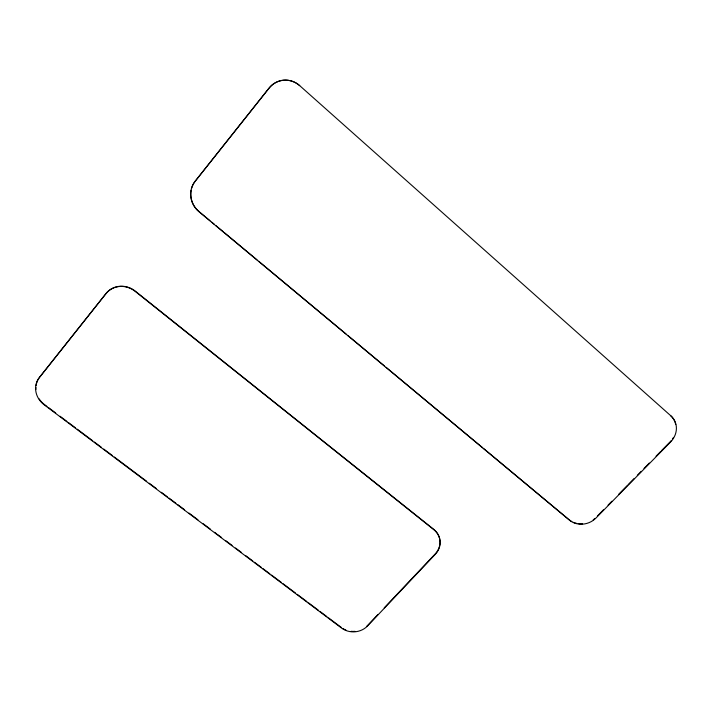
<?xml version="1.0" encoding="UTF-8"?>
<svg xmlns="http://www.w3.org/2000/svg" width="712" height="712" viewBox="0 0 712 712"><rect width="100%" height="100%" fill="white"/><g stroke="black" fill="none" stroke-linecap="round" stroke-linejoin="round"><path stroke-width="1.07" d="M377.965 614.456L367.57 625.447A18.548 16.679 -3.7 0 1 366.431 626.551M384.231 607.834L435.219 553.9A18.939 17.373 -10.4 0 0 433.759 529.345L135.244 291.092A21.155 19.803 36 0 0 106.159 293.433L39.649 377.235A20.728 18.904 29.3 0 0 36.081 385.468M597.377 515.995L603.456 509.801M608.039 505.128L611.857 501.23M618.764 494.199L627.236 485.557M628.011 484.774L634.196 478.455M637.302 475.296L641.192 471.335M643.968 468.496L649.326 463.04M656.037 456.196L660.754 451.39M661.43 450.696L670.223 441.734A19.909 17.933 -32.9 0 0 671.407 440.425M47.028 406.463L44.42 404.505A20.728 18.904 29.3 0 1 39.169 398.907M48.763 407.771L55.714 412.987M60.057 416.253L66.981 421.451M68.708 422.741L75.588 427.912M77.305 429.202L92.702 440.764M94.402 442.036L101.211 447.154M103.765 449.076L112.585 455.689M114.347 457.015L142.355 478.046M143.219 478.695L146.672 481.285M149.262 483.234L156.177 488.423M161.357 492.312L167.347 496.807M169.055 498.097L175.9 503.233M177.608 504.514L184.613 509.774M189.045 513.103L197.918 519.769M203.196 523.729L210.227 529.007M214.624 532.309L216.377 533.626M217.258 534.285L221.61 537.551M225.953 540.826L232.05 545.392M235.53 548.009L241.564 552.539M245.871 555.769L252.76 560.949M254.478 562.24L261.304 567.366M263.013 568.648L269.839 573.774M271.548 575.056L281.302 582.38M283.082 583.715L295.444 592.998M297.207 594.324L306.872 601.578M308.616 602.886L318.193 610.077M319.937 611.386L326.87 616.601M328.597 617.891L341.538 627.61M210.013 220.711L198.977 211.517A21.85 20.924 55.6 0 1 191.163 190.273M211.713 222.126L214.259 224.244M215.959 225.66L223.604 232.023M224.449 232.726L257.023 259.853M258.678 261.224L345.996 333.928M347.687 335.334L384.471 365.968M386.135 367.348L482.736 447.786M483.582 448.489L568.318 519.048M299.716 85.654L670.918 415.888A19.927 17.951 -32.9 0 1 670.544 442.045L596.104 517.918A19.277 17.417 -24.4 0 1 569.378 520.116L198.844 211.615A21.876 20.942 55.6 0 1 195.15 181.195L269.056 88.074A22.722 21.627 76.8 0 1 299.716 85.654A22.704 21.609 76.8 0 0 269.118 88.11L195.293 181.133A21.85 20.924 55.6 0 0 191.653 188.19M594.609 518.71A19.26 17.399 -24.4 0 1 593.221 519.813M582.576 523.774A19.26 17.399 -24.4 0 1 578.705 523.721M576.845 523.418A19.26 17.399 -24.4 0 1 573.391 522.332M571.843 521.576A19.26 17.399 -24.4 0 1 569.164 519.742M670.597 415.603A19.909 17.933 -32.9 0 1 675.724 424.503M673.508 437.399A19.909 17.933 -32.9 0 1 672.511 438.975M354.977 631.348A18.548 16.679 -3.7 0 1 351.176 631.313M345.872 630.022A18.548 16.679 -3.7 0 1 342.846 628.509M35.929 389.402A20.728 18.904 29.3 0 1 35.903 387.417M105.937 293.611L39.365 377.493A20.755 18.921 29.3 0 0 44.144 404.781L341.546 628.064A18.565 16.696 -3.7 0 0 367.606 625.901L435.317 554.301A18.957 17.391 -10.4 0 0 433.857 529.728L135.049 291.27A21.173 19.82 36 0 0 105.937 293.611"/></g></svg>
